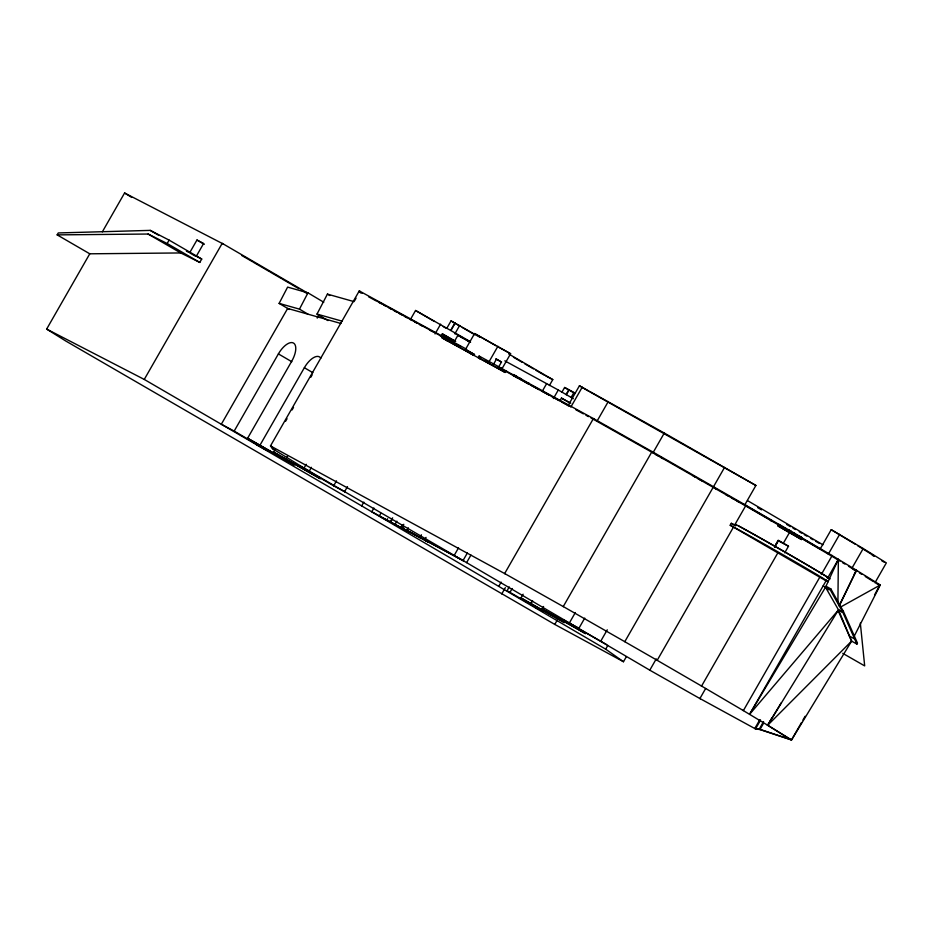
<?xml version="1.0" encoding="UTF-8"?>
<svg xmlns="http://www.w3.org/2000/svg" width="933" height="933" viewBox="0 0 933 933"><rect width="100%" height="100%" fill="white"/><g stroke="black" fill="none" stroke-linecap="round" stroke-linejoin="round"><path stroke-width="1.4" d="M837.916 602.508L838.359 559.334L827.886 577.62M838.359 559.334L825.518 587.254L749.584 714.34L838.499 609.89L825.518 587.254M839.338 605.879L856.471 570.261L831.874 555.438L831.548 556.021L840.038 561.141M839.094 605.727L856.471 570.261L854.29 574.052M854.15 636.306L880.274 585.003L856.132 570.075L855.806 570.646L848.529 566.261M289.417 309.476L279.13 303.388L287.621 287.107L307.96 292.845L323.763 302.234M279.13 303.388L299.47 309.126L307.96 292.845M327.961 320.579L317.01 314.083L327.413 294.117L354.039 301.627M317.15 317.978L318.456 315.471M57.158 234.883L58.254 232.947L150.225 230.381L169.106 240.119L201.726 259.047L199.779 262.43L180.734 252.948L148.125 234.031L57.158 234.883L89.766 253.799L180.734 252.948M626.358 656.692L623.477 661.73L554.773 624.422L65.637 340.93L46.65 329.081L89.766 253.799M102.35 231.827L124.59 192.991L223.022 243.863M148.125 234.031L167.17 243.501L169.106 240.119M201.726 259.047L196.315 256.248L203.627 243.478L196.956 240.038L189.644 252.808L195.778 256.365M46.65 329.081L144.265 379.439L222.206 243.35L307.377 292.927M340.942 323.483L287.656 308.45L221.319 424.258L234.171 431.104L278.396 353.899A16.689 7.604 -59.7 0 1 293.394 342.994A16.689 7.604 -59.7 0 1 291.819 361.048L247.607 438.253L294.268 464.844L247.607 438.253M317.71 317.628L319.133 315.144M260.132 444.936L304.356 367.719A16.689 7.604 -59.7 0 1 320.812 358.237M306.222 464.296L304.065 468.063L272.529 448.726L270.488 445.927L359.263 290.921L448.68 339.682L448.353 340.265M285.603 421.238L287.037 418.73M292.076 409.937L293.51 407.429M310.771 377.294L312.205 374.786M354.622 300.718L356.068 298.198M359.986 291.341L359.66 291.924L362.214 293.324M273.556 452.085L320.229 478.676L273.556 452.085L274.978 449.589M286.093 458.756L287.516 456.272M309.266 471.107L311.424 467.328M410.672 319.039L415.57 310.491L470.395 341.665M309.604 471.282L299.516 465.905L333.652 485.825L336.498 480.845M344.592 491.656L347.473 486.618M435.046 333.932L440.644 324.159M440.912 336.393L442.347 333.874L455.689 341.338M446.802 328.288L451.024 320.905L479.795 337.163M515.133 376.326L513.383 375.463L516.917 377.608L517.43 377.154L505.989 370.891L505.115 372.442L442.184 337.944L443.07 336.393L466.523 349.21L465.637 350.75L473.929 355.473L474.489 354.505L466.197 349.782M442.813 337.431L444.248 334.912M450.697 330.329L454.919 322.946M450.942 330.457L455.176 323.075M446.79 340.662L447.677 339.111M454.884 333.804L459.666 325.465M453.73 342.598L457.916 335.297L470.594 342.201M623.477 661.73L605.68 649.17L361.677 505.908L363.847 502.129M373.911 507.995L371.754 511.774L401.878 528.043L401.108 527.448L402.391 525.209M465.415 349.56L474.594 333.548L510.608 353.724L501.767 369.165M442.184 337.944L465.147 350.458L466.523 349.21M468.039 352.138L468.599 351.181M470.955 353.782L471.515 352.814M379.404 515.832L380.851 513.302M472.518 354.68L473.066 353.724M479.2 358.342L480.087 358.75L478.244 357.596L479.13 356.056L501.394 368.208L506.083 370.972L505.756 371.544L506.701 371.311M478.617 357.817L479.13 356.056M380.419 516.824L386.857 520.101L387.627 518.76M390.332 521.85L392.63 517.838M390.74 521.944L391.942 519.844M395.102 524.264L396.887 521.15M488.74 362.272L497.919 346.26M493.172 364.885L496.484 359.088L501.488 362.027L498.828 366.657M401.108 527.448L401.785 527.786L403.779 524.299M386.857 520.101L404.584 529.617L402.846 528.463L403.208 527.845M402.846 528.463L403.732 527.81M409.214 531.915L410.193 532.44L406.916 530.387L408.374 527.856M478.244 357.596L500.496 369.725L501.383 368.173L501.056 368.792M406.916 530.387L419.99 537.303L421.436 534.796M516.462 377.34L517.43 377.154M419.99 537.303L424.585 539.904L426.031 537.385M526.06 381.749L529.034 383.475L528.708 384.058L528.101 382.95L593.889 418.824L593.563 419.407L591.021 418.019M528.463 383.136L528.125 383.72L521.011 379.603M542.365 391.09L546.633 383.65M549.362 385.562L552.779 379.603L508.742 353.992M454.196 555.415L458.523 547.846M553.409 398.519L558.296 390.006L573.329 398.694M463.025 560.546L467.363 552.989M561.841 392.315L564.605 387.487L573.97 392.443L571.124 397.411M656.261 658.873L649.8 670.174L466.605 562.634L470.932 555.065M560.057 400.537L561.456 398.099L570.786 403.184M566.086 394.566L568.85 389.737M566.343 394.694L569.107 389.877M568.045 405.657L579.44 385.772L664.296 433.04L755.893 485.463L744.511 505.348M570.798 407.15L582.18 387.265M593.668 418.695L593.341 419.267L651.794 452.19L652.132 451.619L593.423 418.544L504.66 573.538L563.439 606.672M498.98 585.924L501.149 582.134M596.91 421.378L608.293 401.505M501.744 593.959L505.348 587.662M509.243 586.939L507.074 590.717L543.158 611.5L534.737 607.115M510.024 592.257L512.17 588.525M520.964 597.96L564.313 622.533L520.964 597.96L523.11 594.228M531.18 603.289L532.603 600.794M542.131 608.992L585.469 633.565L542.131 608.992L543.554 606.497M554.773 624.422L557.666 619.384M652.913 452.925L664.296 433.04M569.573 622.638L575.346 612.549M584.746 618.101L578.961 628.201L563.287 620.025L606.625 644.598M600.782 641.111L607.255 629.81M605.68 649.17L607.85 645.391M734.842 525.186L735.402 524.218L736.312 524.754L735.764 525.722L731.297 523.308L730.201 525.244L733.466 527.122L657.194 660.307L624.783 641.706L724.544 467.445M781.422 526.655L745.537 505.849L745.875 505.266L780.734 525.419M735.332 525.629L734.574 525.186L745.957 505.313L652.039 451.549L563.264 606.555L624.795 641.694M771.031 520.999L771.358 520.416L744.429 504.8M778.472 524.952L778.938 524.439L778.052 525.99L801.54 539.542L778.052 525.99M775.09 545.758L778.25 540.242L788.502 546.225L784.711 552.837M775.72 544.977L777.854 541.245M774.565 547.449L778.355 540.825L788.502 546.225M733.466 527.122L777.842 552.872L701.569 686.058L657.03 660.226M783.37 543.216L790.006 531.635M705.663 688.484L699.913 698.525L755.508 728.918L759.963 729.548L791.499 740.009L851.607 641.111L838.499 609.89L767.696 725.256L742.855 710.305M799.441 538.469L800.013 536.732L801.727 537.665M874.967 582.752L886.35 562.879L863.212 548.534L831.221 529.687L820.177 548.989L797.12 535.472M828.282 554.225L839.665 534.341M819.885 577.014L743.379 710.596L701.231 685.872M821.32 574.495L832.154 555.59L800.129 536.813M749.584 714.34L826.486 580.058M830.86 588.933L843.409 611.407L857.485 643.14L856.937 644.108L842.861 612.375L830.288 589.924L830.86 588.933L826.078 586.262L828.049 589.936M759.824 719.716L754.797 728.498L759.24 729.128L790.764 739.589L767.066 724.894M755.508 728.918L760.558 720.089M759.24 729.128L763.556 721.594M851.817 568.419L863.212 548.534M759.963 729.548L763.579 723.227M772.034 717.687L767.696 725.256L791.499 740.009L801.505 722.527M842.627 610.928L842.079 611.896L838.499 609.89M879.912 584.804L874.548 594.986M802.94 720.031L805.086 716.287M781.224 702.829L767.696 725.256L851.607 641.111L838.149 610.718M840.598 607.045L880.274 585.003L877.58 584.116M317.01 314.083L342.224 321.197M872.355 555.392L874.361 556.056L857.684 545.712M801.365 537.455L802.427 538.003L801.004 537.058M730.201 525.244L736.545 528.614A58.301 0.921 29.8 0 1 801.435 565.445A58.301 0.921 29.8 0 1 825.297 580.396L777.842 552.872M755.893 485.463L589.784 391.802M513.966 375.696L512.8 375.078L514.013 375.871M552.779 379.603L545.723 375.929M479.469 357.187L480.635 357.782M186.425 251.152L188.571 252.26M780.396 525.99L778.81 524.381M799.861 537.408L801.039 538.038M735.402 524.218L739.006 526.189A57.181 0.898 29.8 0 1 800.712 561.176A57.181 0.898 29.8 0 1 827.361 577.644M256.657 444.808L268.307 451.024L234.171 431.104M333.652 485.825L344.93 491.831M515.471 375.742L513.127 374.495L515.529 376.011M401.785 527.786L428.655 542.365L425.39 540.312L426.416 540.86M495.878 345.7L474.594 333.548M498.339 347.029L510.608 353.724M504.811 360.849L558.296 390.006M495.656 358.855L501.488 362.027M377.34 301.347L385.014 305.534M387.58 306.934L397.131 312.158M397.82 312.508L407.301 317.71M408.059 318.095L417.471 323.25M418.287 323.669L427.641 328.789M428.527 329.256L460.529 346.691M485.253 360.173L487.679 361.491M497.417 366.797L499.843 368.127M504.147 370.483L511.855 374.669M516.917 377.608L551.181 396.117M553.491 397.353L568.629 405.598M368.617 296.811L376.291 300.986M378.845 302.385L381.41 303.773M383.964 305.173L386.519 306.572M389.084 307.96L391.638 309.359M394.204 310.747L396.758 312.147M399.312 313.535L401.878 314.934M404.432 316.322L406.986 317.721M409.552 319.121L412.106 320.509M414.672 321.908L417.226 323.296M419.78 324.696L422.346 326.084M430.02 330.27L432.574 331.67M440.248 335.845L442.813 337.245M466.558 350.178L474.489 354.505M512.334 375.136L514.713 376.431M531.25 385.446L538.877 389.597M541.42 390.985L549.047 395.149M551.59 396.525L559.229 400.689M561.771 402.076L569.398 406.228M575.754 409.704L583.382 413.855M585.924 415.243L588.478 416.631M270.488 445.927L505.126 573.818M517.127 376.664L513.756 374.809L514.34 375.288M514.666 376.046L516.789 377.235M780.42 525.232L782.81 526.562M425.331 540.23L463.829 560.978L424.585 539.904M403.254 528.649L410.252 532.521M782.565 526.41L785.411 528.008M782.484 527.145L796.782 535.32M823.128 585.924L830.288 589.924M457.916 335.297L469.346 341.711M516.765 376.442L521.43 379.09M516.439 377.025L518.83 378.378M841.298 610.217L843.409 611.407L842.861 612.375L838.615 609.984M849.345 636.003L854.663 639M851.607 641.111L856.937 644.108M785.248 527.915L794.531 533.221M649.601 670.081L700.345 698.794M518.935 377.655L526.282 381.865M518.596 378.238L521.092 379.661M651.794 452.19L745.537 505.849M655.421 454.359L657.928 455.794M660.436 457.228L662.955 458.663M693.067 475.865L695.586 477.288M698.094 478.722L701.861 480.88M788.268 529.629L791.441 531.437M528.101 382.95L529.034 383.475M881.743 560.78L884.087 562.121M714.41 488.052L716.917 489.487M725.699 494.537L728.207 495.971M731.962 498.14L734.469 499.575M736.977 501.021L739.496 502.467M731.297 523.308L734.574 525.186M842.756 653.333L864.681 665.905L860.331 623.092M561.456 398.099L568.978 402.461M196.956 240.038L204.327 244.318M451.024 320.905L459.771 325.99M462.278 327.448L474.769 334.714M513.512 357.246L522.258 362.331M524.754 363.788L533.501 368.873M535.997 370.331L544.744 375.416M757.724 507.657L761.503 509.838M786.659 524.439L790.438 526.632M792.957 528.09L795.464 529.547M799.243 531.74L801.762 533.198M804.269 534.656L806.788 536.113M810.567 538.306L813.075 539.764M815.594 541.233L819.372 543.414M415.57 310.491L434.428 321.465M443.233 326.585L445.741 328.043M454.546 333.163L458.325 335.355M460.832 336.825L463.351 338.282M467.118 340.475L469.637 341.945M241.799 255.514L252.295 261.59M253.111 262.103L263.607 268.179M264.412 268.681L269.894 271.83M270.698 272.343L281.206 278.419M282.011 278.92L289.557 283.305M290 283.539L292.519 284.997M293.324 285.498L298.805 288.659M301.312 290.116L303.831 291.586M304.636 292.087L307.144 293.545M150.225 230.381L159.007 235.466M167.17 243.501L199.779 262.43M303.54 467.771L466.605 562.634M410.928 532.51L420.037 537.793M144.265 379.439L361.677 505.908M564.605 387.487L574.658 393.341M794.403 533.151L797.342 534.854M525.734 382.332L527.775 383.521M304.356 367.719L312.882 372.699M278.396 353.899L291.807 361.724M747.485 500.589L822.929 544.79M579.44 385.772L588.513 391.114M792.525 532.766L796.292 534.971M799.803 537.396L831.548 556.021M442.347 333.874L454.907 341.268M500.496 369.725L505.115 372.442M443.07 336.393L448.68 339.682M797.109 534.737L799.663 536.242M515.074 375.754L516.859 376.815L516.52 377.387L514.736 376.337M327.413 294.117L329.85 295.551M299.47 309.126L307.995 314.188M831.221 529.687L855.304 544.242M842.464 562.599L844.89 564.068M799.371 536.067L801.365 537.256M799.033 536.65L801.715 538.364M859.351 572.85L861.707 574.308M865.253 576.501L873.521 581.632M875.889 583.09L878.256 584.559M853.042 569.165L856.692 571.439M124.59 192.991L131.705 197.434M359.263 290.921L360.616 292.799M271.223 446.347L273.252 449.135M738.213 525.722A58.301 0.921 29.8 0 1 803.091 562.541A58.301 0.921 29.8 0 1 826.953 577.504"/></g></svg>
